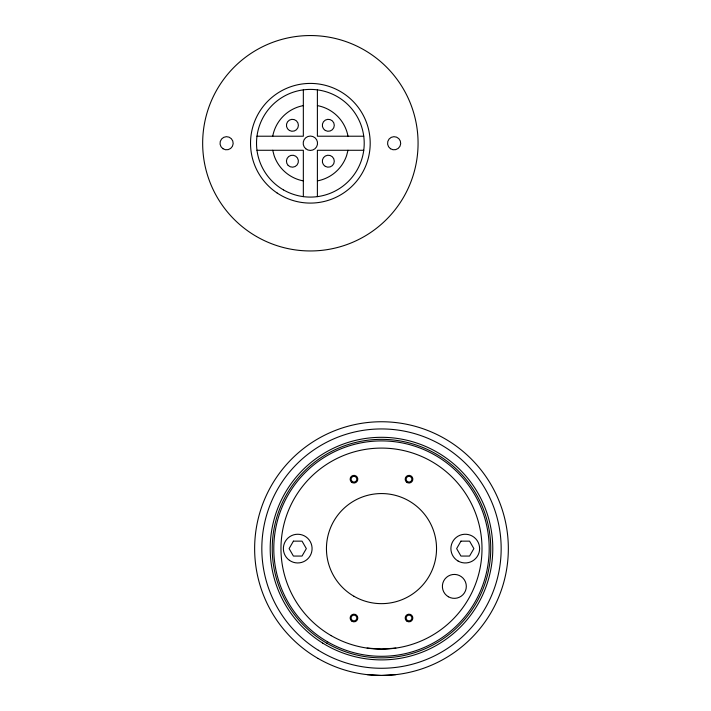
<?xml version="1.0" encoding="UTF-8"?>
<svg xmlns="http://www.w3.org/2000/svg" width="711" height="711" viewBox="0 0 711 711"><rect width="100%" height="100%" fill="white"/><g stroke="black" fill="none" stroke-linecap="round" stroke-linejoin="round"><path stroke-width="1.07" d="M272.731 136.219L272.811 135.783A38.296 38.296 0 0 1 302.895 105.69L303.339 105.619M347.99 150.279L346.621 155.558A38.296 38.296 0 0 1 317.835 180.807L317.39 180.878M395.831 648.085L381.487 649.125L367.143 648.085M395.831 674.606L381.487 675.45L367.143 674.606M256.973 136.219L303.339 136.219L303.339 89.862M363.756 136.219L317.39 136.219L317.39 89.862M256.973 150.279L303.339 150.279L303.339 196.636M363.756 150.279L317.39 150.279L317.39 196.636M317.39 105.619L317.835 105.69A38.296 38.296 0 0 1 347.919 135.783L347.99 136.219M303.339 180.878L302.895 180.807A38.296 38.296 0 0 1 274.099 155.558L272.731 150.279M293.412 541.142L289.11 548.608L293.412 556.064L302.033 556.064L306.334 548.608L302.033 541.142L293.412 541.142M460.95 541.142L456.64 548.608L460.95 556.064L469.562 556.064L473.873 548.608L469.562 541.142L460.95 541.142M326.864 643.224A109.254 109.254 0 0 0 490.741 548.608A109.254 109.254 0 0 0 326.864 453.982A109.254 109.254 0 0 0 326.864 643.224M327.638 641.873A107.699 107.699 0 0 0 489.186 548.608A107.699 107.699 0 0 0 327.638 455.333A107.699 107.699 0 0 0 327.638 641.873M352.052 621.325A3.831 3.831 0 0 0 357.793 618.01A3.831 3.831 0 0 0 352.052 614.695A3.831 3.831 0 0 0 352.052 621.325M352.532 620.499A2.871 2.871 0 0 0 356.842 618.01A2.871 2.871 0 0 0 352.532 615.522A2.871 2.871 0 0 0 352.532 620.499M318.066 658.457A126.842 126.842 0 0 0 508.338 548.608A126.842 126.842 0 0 0 318.066 438.749A126.842 126.842 0 0 0 318.066 658.457M331.228 635.661A100.518 100.518 0 0 0 482.005 548.608A100.518 100.518 0 0 0 331.228 461.555A100.518 100.518 0 0 0 331.228 635.661M318.297 650.227A119.67 119.67 0 0 0 501.095 552.518A119.67 119.67 0 0 0 325.078 443.069A119.67 119.67 0 0 0 318.297 650.227M322.723 643.108A111.289 111.289 0 0 0 492.723 552.243A111.289 111.289 0 0 0 329.024 450.454A111.289 111.289 0 0 0 322.723 643.108M289.43 560.321A14.362 14.362 0 0 0 312.022 549.932A14.362 14.362 0 0 0 291.723 535.561A14.362 14.362 0 0 0 289.43 560.321M407.101 621.325A3.831 3.831 0 0 0 412.842 618.01A3.831 3.831 0 0 0 407.101 614.695A3.831 3.831 0 0 0 407.101 621.325M407.581 620.499A2.871 2.871 0 0 0 411.882 618.01A2.871 2.871 0 0 0 407.581 615.522A2.871 2.871 0 0 0 407.581 620.499M448.374 596.751A11.963 11.963 0 0 0 466.318 586.388A11.963 11.963 0 0 0 448.374 576.026A11.963 11.963 0 0 0 448.374 596.751M406.452 482.04A3.831 3.831 0 0 0 412.762 479.996A3.831 3.831 0 0 0 407.83 475.552A3.831 3.831 0 0 0 406.452 482.04M407.581 481.685A2.871 2.871 0 0 0 411.882 479.196A2.871 2.871 0 0 0 407.581 476.708A2.871 2.871 0 0 0 407.581 481.685M353.962 596.271A55.049 55.049 0 0 0 436.536 548.608A55.049 55.049 0 0 0 353.962 500.935A55.049 55.049 0 0 0 353.962 596.271M351.403 482.04A3.831 3.831 0 0 0 357.713 479.996A3.831 3.831 0 0 0 352.78 475.552A3.831 3.831 0 0 0 351.403 482.04M352.043 481.329A2.871 2.871 0 0 0 356.771 479.792A2.871 2.871 0 0 0 353.083 476.468A2.871 2.871 0 0 0 352.043 481.329M458.08 561.041A14.362 14.362 0 0 0 479.614 548.608A14.362 14.362 0 0 0 458.08 536.165A14.362 14.362 0 0 0 458.08 561.041M256.511 236.523A107.699 107.699 0 0 0 418.068 143.249A107.699 107.699 0 0 0 256.511 49.983A107.699 107.699 0 0 0 256.511 236.523M288.186 165.432A5.981 5.981 0 0 0 298.193 162.748A5.981 5.981 0 0 0 290.861 155.425A5.981 5.981 0 0 0 288.186 165.432M277.121 193.001A59.831 59.831 0 0 0 370.067 147.159A59.831 59.831 0 0 0 283.902 89.586A59.831 59.831 0 0 0 277.121 193.001M283.44 189.881A53.849 53.849 0 0 0 364.21 143.249A53.849 53.849 0 0 0 283.44 96.616A53.849 53.849 0 0 0 283.44 189.881M305.748 148.75A7.181 7.181 0 0 0 317.435 144.493A7.181 7.181 0 0 0 307.907 136.503A7.181 7.181 0 0 0 305.748 148.75M325.318 130.477A5.981 5.981 0 0 0 334.294 125.296A5.981 5.981 0 0 0 325.318 120.115A5.981 5.981 0 0 0 325.318 130.477M289.421 130.477A5.981 5.981 0 0 0 298.398 125.296A5.981 5.981 0 0 0 289.421 120.115A5.981 5.981 0 0 0 289.421 130.477M325.318 166.383A5.981 5.981 0 0 0 334.294 161.201A5.981 5.981 0 0 0 325.318 156.02A5.981 5.981 0 0 0 325.318 166.383M222.925 148.715A6.586 6.586 0 0 0 233.164 143.702A6.586 6.586 0 0 0 223.707 137.339A6.586 6.586 0 0 0 222.925 148.715M390.455 148.715A6.586 6.586 0 0 0 400.693 143.702A6.586 6.586 0 0 0 391.237 137.339A6.586 6.586 0 0 0 390.455 148.715"/></g></svg>
